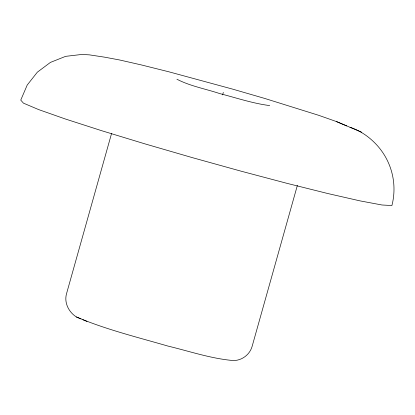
<?xml version="1.0" encoding="UTF-8"?>
<svg xmlns="http://www.w3.org/2000/svg" width="415" height="415" viewBox="0 0 415 415"><rect width="100%" height="100%" fill="white"/><g stroke="black" fill="none" stroke-linecap="round" stroke-linejoin="round"><path stroke-width="0.62" d="M111.614 133.308L66.509 293.789C63.967 302.727 68.766 312.153 76.37 316.951C105.861 329.52 137.168 337.141 167.888 346.058C189.551 351.261 210.996 358.627 233.287 360.552C241.815 360.63 249.737 354.701 252.087 346.504L297.373 185.401M222.611 94.895L223.312 92.405M269.709 105.581C252.74 103.439 236.358 97.841 219.826 93.608C205.612 88.877 190.153 86.128 176.92 79.224M361.553 132.167L336.508 121.59L318.554 115.266L264.837 98.474L232.737 89.152L168.843 71.795L141.401 64.942L119.541 59.962L104.756 57.192L89.401 54.863L81.859 54.448L65.617 56.352L50.423 62.406L37.324 72.194L27.203 85.054L20.75 100.108L23.458 103.153L38.631 109.581L65.233 118.955L101.447 130.637L144.814 143.834L192.368 157.643L240.876 171.12L287.03 183.352L327.684 193.504L360.064 200.886L381.971 204.989L391.91 205.539C397.487 183.892 391.677 161.02 376.462 144.648C369.189 136.846 360.241 130.585 350.037 127.291M76.37 316.951L80.925 318.87M82.829 319.69L86.994 321.438M336.508 121.59L346.748 125.932"/></g></svg>
